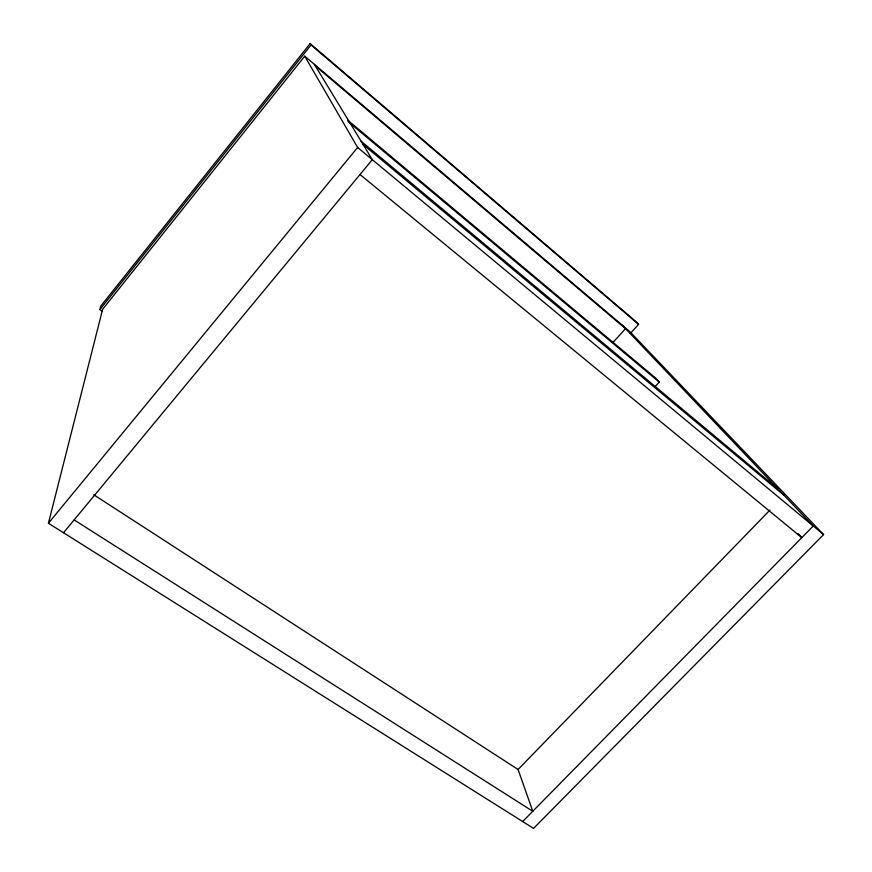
<?xml version="1.0" encoding="UTF-8"?>
<svg xmlns="http://www.w3.org/2000/svg" width="872" height="872" viewBox="0 0 872 872"><rect width="100%" height="100%" fill="white"/><g stroke="black" fill="none" stroke-linecap="round" stroke-linejoin="round"><path stroke-width="1.31" d="M48.418 523.255L102.634 309.288L304.742 56.179L629.824 331.611L823.582 534.591L533.555 828.4L48.418 523.255L357.629 147.477L304.742 56.179M102.1 311.173L99.888 309.593L100.803 306.039L310.127 43.6L635.176 320.94L638.587 324.373L630.358 333.431M99.888 309.593L311.042 44.984L310.127 43.6M63.514 532.748L372.3 159.663L314.4 64.354M612.94 342.511L625.518 328.635L315.348 65.923M654.665 387.092L659.276 382.1L655.319 377.783L347.884 120.282M517.935 769.638L769.954 510.076M522.666 821.555L813.249 526.012L622.183 325.136M74.142 519.919L532.781 811.276L518.077 769.496L93.827 494.816M360.016 174.509L801.815 537.643L798.142 533.631M357.629 147.477L823.582 534.591M361.062 141.166L777.835 488.778M363.057 144.447L784.168 495.438M348.004 121.513L659.276 382.1M311.042 44.984L638.587 324.373"/></g></svg>
